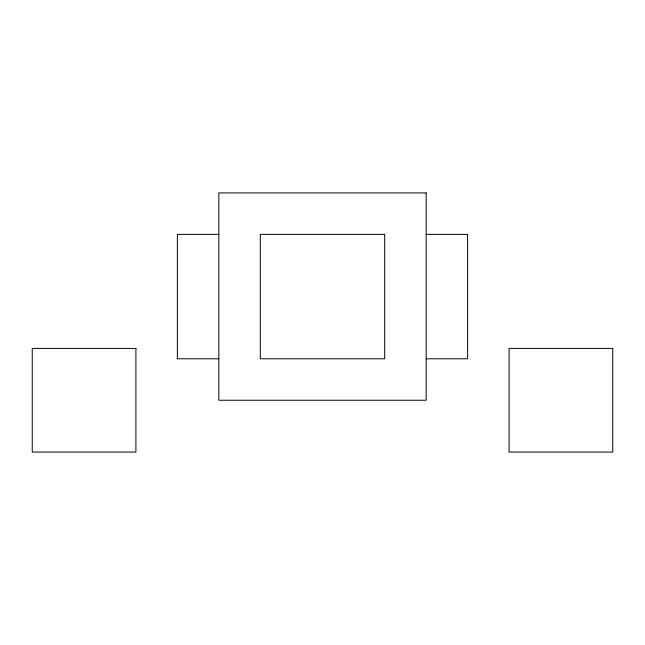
<?xml version="1.0" encoding="UTF-8"?>
<svg xmlns="http://www.w3.org/2000/svg" width="645" height="645" viewBox="0 0 645 645"><rect width="100%" height="100%" fill="white"/><g stroke="black" fill="none" stroke-linecap="round" stroke-linejoin="round"><path stroke-width="0.97" d="M218.84 234.385L177.375 234.385L177.375 358.781L218.84 358.781M426.16 234.385L467.625 234.385L467.625 358.781L426.16 358.781M426.16 192.928L218.84 192.928L218.84 400.247L426.16 400.247L426.16 192.928M384.694 234.385L260.306 234.385L260.306 358.781L384.694 358.781L384.694 234.385M135.91 348.413L32.25 348.413L32.25 452.072L135.91 452.072L135.91 348.413M612.75 348.413L509.09 348.413L509.09 452.072L612.75 452.072L612.75 348.413"/></g></svg>
